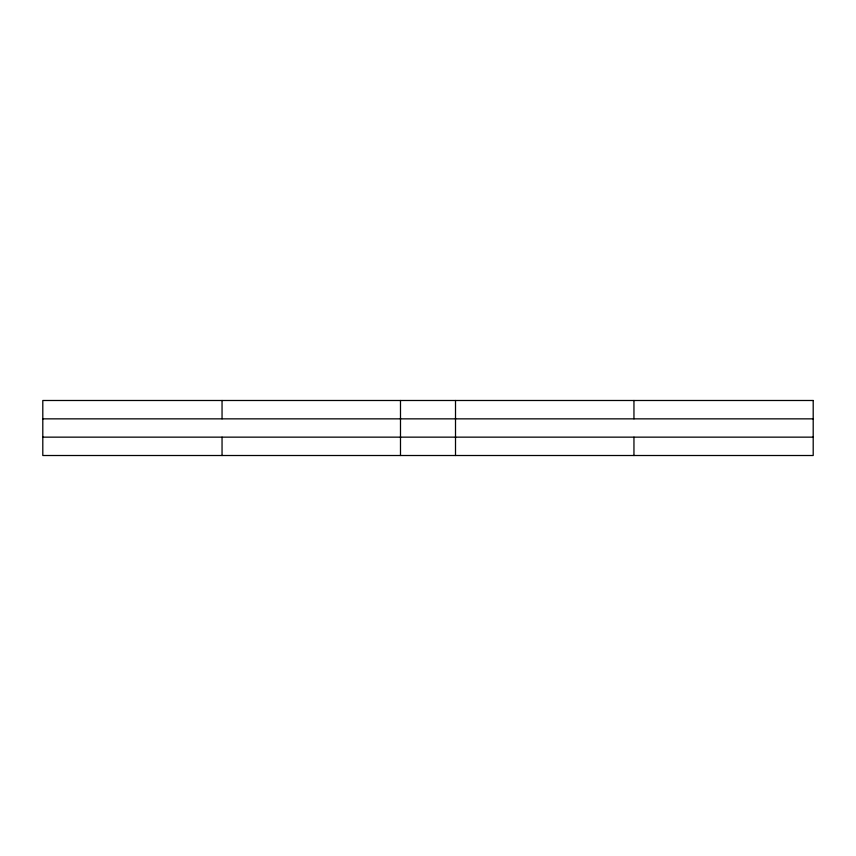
<?xml version="1.0" encoding="UTF-8"?>
<svg xmlns="http://www.w3.org/2000/svg" width="856" height="856" viewBox="0 0 856 856"><rect width="100%" height="100%" fill="white"/><g stroke="black" fill="none" stroke-linecap="round" stroke-linejoin="round"><path stroke-width="1.28" d="M42.8 418.851L813.2 418.851M42.8 437.149L813.2 437.149M633.954 400.49L633.954 418.83M633.954 437.17L633.954 455.51M455.51 400.49L455.51 455.51M400.49 400.49L400.49 455.51M222.046 400.49L222.046 418.83M222.046 437.17L222.046 455.51M813.2 400.49L42.8 400.49L42.8 455.51L813.2 455.51L813.2 400.49"/></g></svg>
